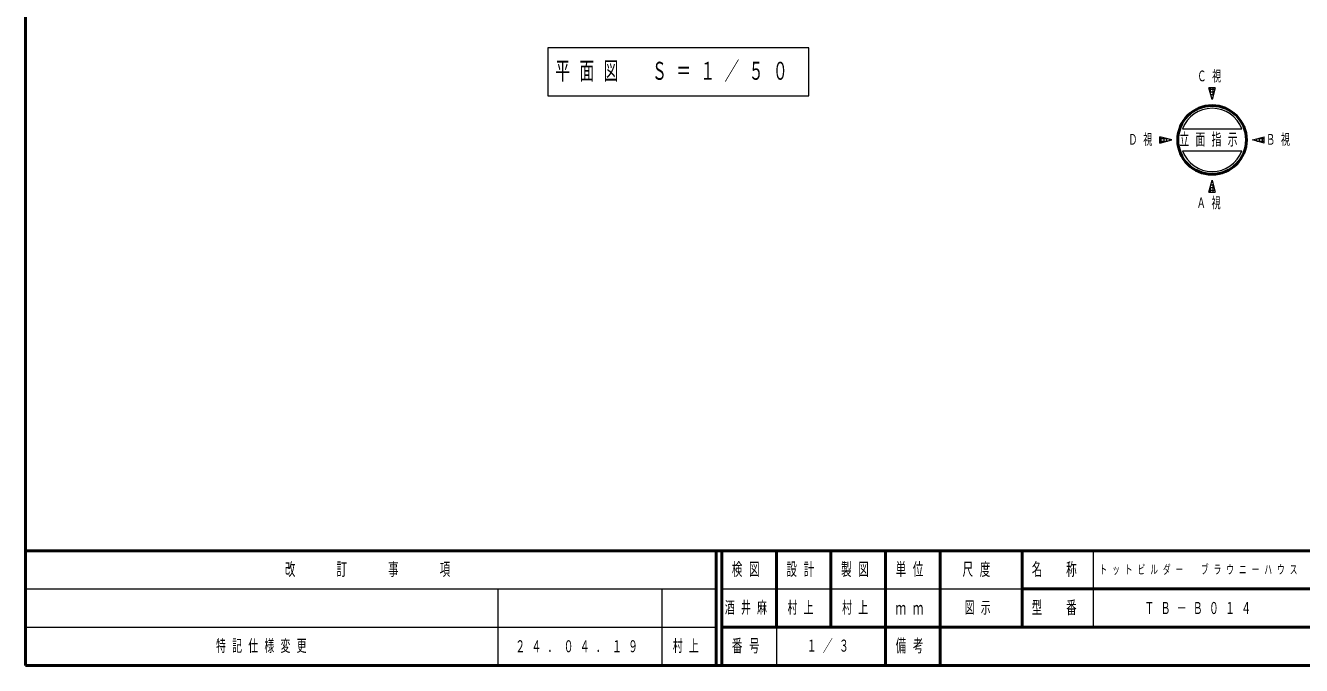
# Model space of a CAD drawing. Units: millimetres on the paper, scale 1:50. Extents: x -365 to 0, y -594 to 257.
# Drawn here: x -365 to -131.3, y 0 to 117.2 of the extents above; entities that cross this region are included whole.
import ezdxf

# ---------------------------------------------------------------- set-up
doc = ezdxf.new("R2010")
doc.units = ezdxf.units.MM
doc.layers.add('LY_1', color=140, linetype='Continuous', lineweight=50)
doc.styles.add('ＭＳ ゴシック', font='')
doc.styles.get('ＭＳ ゴシック').set_extended_font_data('MS Gothic')

msp = doc.modelspace()

# ---------------------------------------------------------------- linework, layer by layer
at = {"layer": 'LY_1', "color": 7}
for p, q in [((-365, 257), (-365, 0)), ((-365, 21), (0, 21)), ((-365, 0), (0, 0))]:
    msp.add_line(p, q, dxfattribs=at)
at = {"layer": 'LY_1', "color": 7, "lineweight": 13}
for p, q in [((-269.379, 113.072), (-269.379, 104.272)), ((-221.579, 113.072), (-269.379, 113.072)), ((-221.579, 104.272), (-221.579, 113.072)), ((-147.699, 103.6), (-148.277, 105.76)), ((-147.12, 105.76), (-148.277, 105.76)), ((-148.208, 105.5), (-147.189, 105.5)), ((-148, 104.725), (-148, 105.76)), ((-147.12, 105.76), (-147.699, 103.6)), ((-147.5, 104.341), (-147.5, 105.76)), ((-269.379, 104.272), (-221.579, 104.272)), ((-148.074, 105), (-147.323, 105)), ((-147.94, 104.5), (-147.457, 104.5)), ((-147.806, 104), (-147.591, 104)), ((-153.128, 98.214), (-142.27, 98.214)), ((-155.084, 96.214), (-157.244, 96.793)), ((-157.244, 95.635), (-157.244, 96.793)), ((-157.244, 96.5), (-156.151, 96.5)), ((-157.244, 95.635), (-155.084, 96.214)), ((-157.244, 96), (-155.884, 96)), ((-157, 95.701), (-157, 96.728)), ((-156.5, 95.835), (-156.5, 96.594)), ((-156, 95.969), (-156, 96.46)), ((-155.5, 96.103), (-155.5, 96.326)), ((-140.313, 96.214), (-138.153, 96.793)), ((-138.153, 95.635), (-140.313, 96.214)), ((-140, 96.13), (-140, 96.298)), ((-139.514, 96), (-138.153, 96)), ((-139.5, 95.996), (-139.5, 96.432)), ((-139.246, 96.5), (-138.153, 96.5)), ((-139, 95.862), (-139, 96.566)), ((-138.5, 95.728), (-138.5, 96.7)), ((-138.153, 95.635), (-138.153, 96.793)), ((-153.128, 94.214), (-142.27, 94.214)), ((-148.277, 86.669), (-147.699, 88.829)), ((-147.699, 88.828), (-147.12, 86.669)), ((-148.277, 86.668), (-147.12, 86.668)), ((-148.189, 87), (-147.209, 87)), ((-148.055, 87.5), (-147.343, 87.5)), ((-148, 86.668), (-148, 87.704)), ((-147.921, 88), (-147.477, 88)), ((-147.787, 88.5), (-147.611, 88.5)), ((-147.5, 86.668), (-147.5, 88.087)), ((-169.5, 21), (-169.5, 7)), ((-365, 14), (-238.5, 14)), ((-278.5, 14), (-278.5, 0)), ((-248.5, 14), (-248.5, 0)), ((-237.5, 14), (-182.5, 14)), ((-365, 7), (-238.5, 7)), ((-227.5, 7), (-227.5, 0))]:
    msp.add_line(p, q, dxfattribs=at)
at = {"layer": 'LY_1'}
for p, q in [((-238.5, 21), (-238.5, 0)), ((-237.5, 21), (-237.5, 0)), ((-227.5, 21), (-227.5, 7)), ((-217.5, 21), (-217.5, 7)), ((-207.5, 21), (-207.5, 0)), ((-197.5, 21), (-197.5, 7)), ((-182.5, 21), (-182.5, 7)), ((-182.5, 14), (-70, 14)), ((-237.5, 7), (0, 7)), ((-197.5, 7), (-197.5, 0))]:
    msp.add_line(p, q, dxfattribs=at)
msp.add_circle((-147.699, 96.214), 6.286, dxfattribs=at)
at = {"layer": 'LY_1', "color": 7, "lineweight": 13}
for start, end in [(20.22325, 159.77675), (200.22325, 339.77675)]:
    msp.add_arc((-147.699, 96.214), 5.786, start, end, dxfattribs=at)

# ---------------------------------------------------------------- texts
at = {"layer": 'LY_1', "color": 7, "style": 'ＭＳ ゴシック'}
for s, insert, char_height, attachment_point in [('\\T1.64;\\W0.6;平面図\u3000Ｓ＝１／５０', (-267.979, 108.672), 3.299, 4), ('\\T1.64;\\W0.6;Ｃ視', (-147.699, 107.82), 1.979, 5), ('\\T1.64;\\W0.6;Ｄ視', (-160.304, 96.214), 1.979, 5), ('\\T1.64;\\W0.6;立面指示', (-153.699, 96.214), 2.199, 4), ('\\T1.64;\\W0.6;Ｂ視', (-135.093, 96.214), 1.979, 5), ('\\T1.64;\\W0.6;Ａ視', (-147.799, 84.608), 1.979, 5), ('\\T1.64;\\W0.6;改\u3000\u3000訂\u3000\u3000事\u3000\u3000項', (-301.75, 17.5), 2.346, 5), ('\\T1.64;\\W0.6;検図', (-232.5, 17.5), 2.346, 5), ('\\T1.64;\\W0.6;設計', (-222.5, 17.5), 2.346, 5), ('\\T1.64;\\W0.6;製図', (-212.5, 17.5), 2.346, 5), ('\\T1.64;\\W0.6;単位', (-202.5, 17.5), 2.346, 5), ('\\T1.64;\\W0.6;尺度', (-190.25, 17.5), 2.346, 5), ('\\T1.64;\\W0.6;名\u3000称', (-176, 17.5), 2.346, 5), ('\\T1.64;\\W0.6;トットビルダー\u3000ブラウニーハウス', (-149.75, 17.5), 1.686, 5), ('\\T1.64;\\W0.6;酒井麻', (-232.5, 10.5), 2.199, 5), ('\\T1.64;\\W0.6;村上', (-222.5, 10.5), 2.199, 5), ('\\T1.64;\\W0.6;村上', (-212.5, 10.5), 2.199, 5), ('\\T1.64;\\W0.6;図示', (-193, 10.5), 2.199, 4), ('\\T1.64;\\W0.6;型\u3000番', (-176, 10.5), 2.346, 5), ('\\T1.64;\\W0.6;ｍｍ', (-202.5, 10.5), 2.346, 5), ('\\T1.64;\\W0.6;ＴＢ－Ｂ０１４', (-149.75, 10.5), 2.199, 5), ('\\T1.64;\\W0.6;特記仕様変更', (-321.25, 3.5), 2.199, 5), ('\\T1.64;\\W0.6;村上', (-243.5, 3.5), 2.199, 5), ('\\T1.64;\\W0.6;番号', (-232.5, 3.5), 2.346, 5), ('\\T1.64;\\W0.6;１／３', (-217.5, 3.5), 2.199, 5), ('\\T1.64;\\W0.6;備考', (-202.5, 3.5), 2.346, 5), ('\\T1.64;\\W0.6;２４．０４．１９', (-263.5, 3.5), 2.199, 5)]:
    msp.add_mtext(s, dxfattribs=dict(at, insert=insert, char_height=char_height, attachment_point=attachment_point))

doc.saveas('drawing.dxf')
